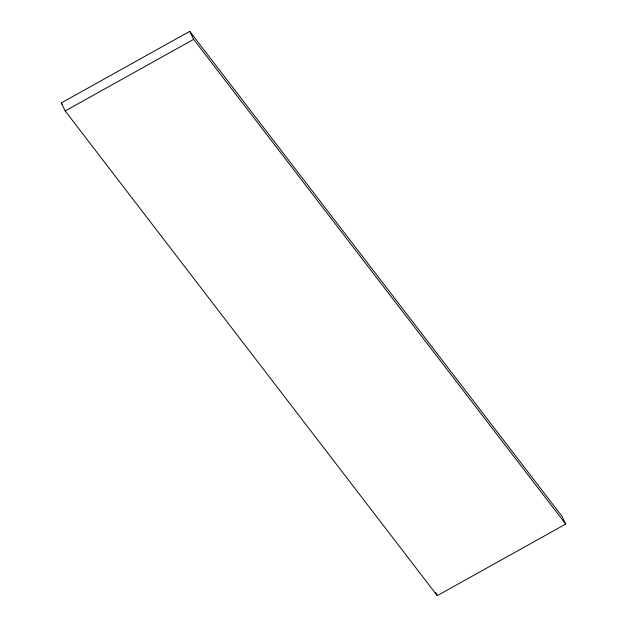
<?xml version="1.0" encoding="UTF-8"?>
<svg xmlns="http://www.w3.org/2000/svg" width="627" height="627" viewBox="0 0 627 627"><rect width="100%" height="100%" fill="white"/><g stroke="black" fill="none" stroke-linecap="round" stroke-linejoin="round"><path stroke-width="0.94" d="M61.274 102.938L189.746 31.35L561.816 516.068L565.726 524.062L437.254 595.65L65.184 110.932L61.274 102.938L62.465 104.497M65.184 110.932L193.657 39.344L565.726 524.062M189.746 31.35L193.657 39.344M435.694 592.452L437.254 595.65"/></g></svg>
